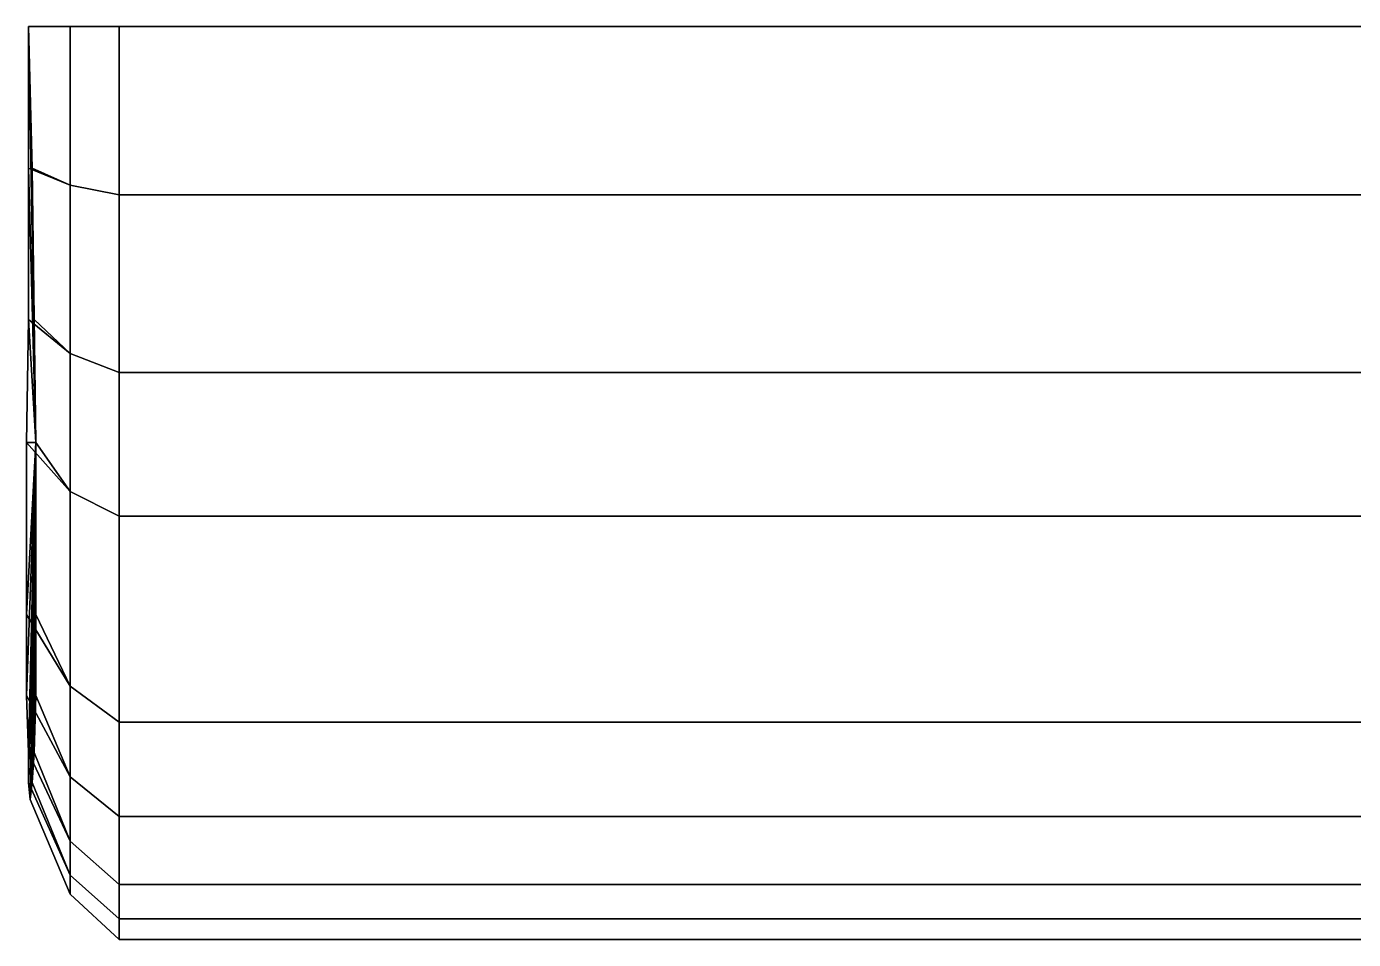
# Model space of a CAD drawing. Extents: x -2750 to 2751, y -1310 to 2918.
# Drawn here: x -910 to -208, y 2237 to 2720 of the extents above; entities that cross this region are included whole.
import ezdxf

# ---------------------------------------------------------------- set-up
doc = ezdxf.new("R2010")
doc.units = 0

msp = doc.modelspace()

# ---------------------------------------------------------------- linework, layer by layer
at = {"layer": '25573', "color": 1}
for points in [[(-909, 2645), (-909, 2720, 1), (-887, 2720, -3), (-887, 2636, -4)], [(-909, 2720, 1), (-907, 2645, 11), (-887, 2636, 12), (-887, 2720, -3)], [(-905, 2500, 22), (-907, 2645, 11), (-909, 2720, 1), (-905, 2500, 22)], [(-905, 2500, 22), (-909, 2720, 1), (-909, 2645), (-905, 2500, 22)], [(-887, 2636, -4), (-887, 2720, -3), (-861, 2720, -5), (-861, 2631, -6)], [(-887, 2720, -3), (-887, 2636, 12), (-861, 2631, 13), (-861, 2720, -5)], [(-861, 2631, -6), (-861, 2720, -5), (-25, 2720, -5), (-25, 2631, -6)], [(-861, 2720, -5), (-861, 2631, 13), (-25, 2631, 13), (-25, 2720, -5)], [(-909, 2565), (-909, 2645), (-887, 2636, -4), (-887, 2547, -6)], [(-905, 2500, 22), (-909, 2645), (-909, 2565), (-905, 2500, 22)], [(-907, 2645, 11), (-906, 2565, 19), (-887, 2547, 26), (-887, 2636, 12)], [(-905, 2500, 22), (-906, 2565, 19), (-907, 2645, 11), (-905, 2500, 22)], [(-887, 2547, -6), (-887, 2636, -4), (-861, 2631, -6), (-861, 2537, -8)], [(-887, 2636, 12), (-887, 2547, 26), (-861, 2537, 28), (-861, 2631, 13)], [(-861, 2537, -8), (-861, 2631, -6), (-25, 2631, -6), (-38, 2537, -8)], [(-861, 2631, 13), (-861, 2537, 28), (-38, 2537, 28), (-25, 2631, 13)], [(-910, 2500, -3), (-909, 2565), (-887, 2547, -6), (-887, 2474, -11)], [(-905, 2500, 22), (-909, 2565), (-910, 2500, -3), (-905, 2500, 22)], [(-906, 2565, 19), (-905, 2500, 22), (-887, 2474, 30), (-887, 2547, 26)], [(-887, 2474, -11), (-887, 2547, -6), (-861, 2537, -8), (-861, 2461, -13)], [(-887, 2547, 26), (-887, 2474, 30), (-861, 2461, 33), (-861, 2537, 28)], [(-861, 2461, -13), (-861, 2537, -8), (-38, 2537, -8), (-47, 2461, -13)], [(-861, 2537, 28), (-861, 2461, 33), (-47, 2461, 33), (-38, 2537, 28)], [(-910, 2409, -4), (-910, 2500, -3), (-887, 2474, -11), (-887, 2371, -13)], [(-905, 2500, 22), (-910, 2500, -3), (-910, 2409, -4), (-905, 2500, 22)], [(-905, 2500, 22), (-910, 2409, -4), (-910, 2366, -3), (-905, 2500, 22)], [(-905, 2500, 22), (-910, 2366, -3), (-909, 2336), (-905, 2500, 22)], [(-905, 2500, 22), (-909, 2336), (-909, 2320, 4), (-905, 2500, 22)], [(-905, 2500, 22), (-909, 2320, 4), (-908, 2311, 9), (-905, 2500, 22)], [(-905, 2500, 22), (-908, 2311, 9), (-907, 2320, 15), (-905, 2500, 22)], [(-905, 2500, 22), (-907, 2320, 15), (-906, 2336, 19), (-905, 2500, 22)], [(-905, 2500, 22), (-906, 2336, 19), (-905, 2366, 22), (-905, 2500, 22)], [(-905, 2500, 22), (-905, 2409, 23), (-887, 2371, 32), (-887, 2474, 30)], [(-905, 2500, 22), (-905, 2366, 22), (-905, 2409, 23), (-905, 2500, 22)], [(-887, 2371, -13), (-887, 2474, -11), (-861, 2461, -13), (-861, 2352, -15)], [(-887, 2474, 30), (-887, 2371, 32), (-861, 2352, 35), (-861, 2461, 33)], [(-861, 2352, -15), (-861, 2461, -13), (-47, 2461, -13), (-60, 2352, -15)], [(-861, 2461, 33), (-861, 2352, 35), (-60, 2352, 35), (-47, 2461, 33)], [(-910, 2366, -3), (-910, 2409, -4), (-887, 2371, -13), (-887, 2323, -11)], [(-905, 2409, 23), (-905, 2366, 22), (-887, 2323, 30), (-887, 2371, 32)], [(-909, 2336), (-910, 2366, -3), (-887, 2323, -11), (-887, 2289, -6)], [(-905, 2366, 22), (-906, 2336, 19), (-887, 2289, 26), (-887, 2323, 30)], [(-887, 2371, 32), (-887, 2323, 30), (-861, 2302, 33), (-861, 2352, 35)], [(-887, 2323, -11), (-887, 2371, -13), (-861, 2352, -15), (-861, 2302, -13)], [(-861, 2352, 35), (-861, 2302, 33), (-70, 2302, 33), (-60, 2352, 35)], [(-861, 2302, -13), (-861, 2352, -15), (-60, 2352, -15), (-70, 2302, -13)], [(-909, 2320, 4), (-909, 2336), (-887, 2289, -6), (-887, 2271, 1)], [(-906, 2336, 19), (-907, 2320, 15), (-887, 2271, 18), (-887, 2289, 26)], [(-887, 2323, 30), (-887, 2289, 26), (-861, 2266, 28), (-861, 2302, 33)], [(-887, 2289, -6), (-887, 2323, -11), (-861, 2302, -13), (-861, 2266, -8)], [(-908, 2311, 9), (-909, 2320, 4), (-887, 2271, 1), (-887, 2261, 9)], [(-907, 2320, 15), (-908, 2311, 9), (-887, 2261, 9), (-887, 2271, 18)], [(-861, 2302, 33), (-861, 2266, 28), (-74, 2266, 28), (-70, 2302, 33)], [(-861, 2266, -8), (-861, 2302, -13), (-70, 2302, -13), (-74, 2266, -8)], [(-887, 2289, 26), (-887, 2271, 18), (-861, 2248, 19), (-861, 2266, 28)], [(-887, 2271, 1), (-887, 2289, -6), (-861, 2266, -8), (-861, 2248)], [(-887, 2271, 18), (-887, 2261, 9), (-861, 2237, 9), (-861, 2248, 19)], [(-887, 2261, 9), (-887, 2271, 1), (-861, 2248), (-861, 2237, 9)], [(-861, 2266, 28), (-861, 2248, 19), (-77, 2248, 19), (-74, 2266, 28)], [(-861, 2248), (-861, 2266, -8), (-74, 2266, -8), (-77, 2248)], [(-861, 2248, 19), (-861, 2237, 9), (-80, 2237, 9), (-77, 2248, 19)], [(-861, 2237, 9), (-861, 2248), (-77, 2248), (-80, 2237, 9)]]:
    msp.add_3dface(points, dxfattribs=at)

doc.saveas('drawing.dxf')
